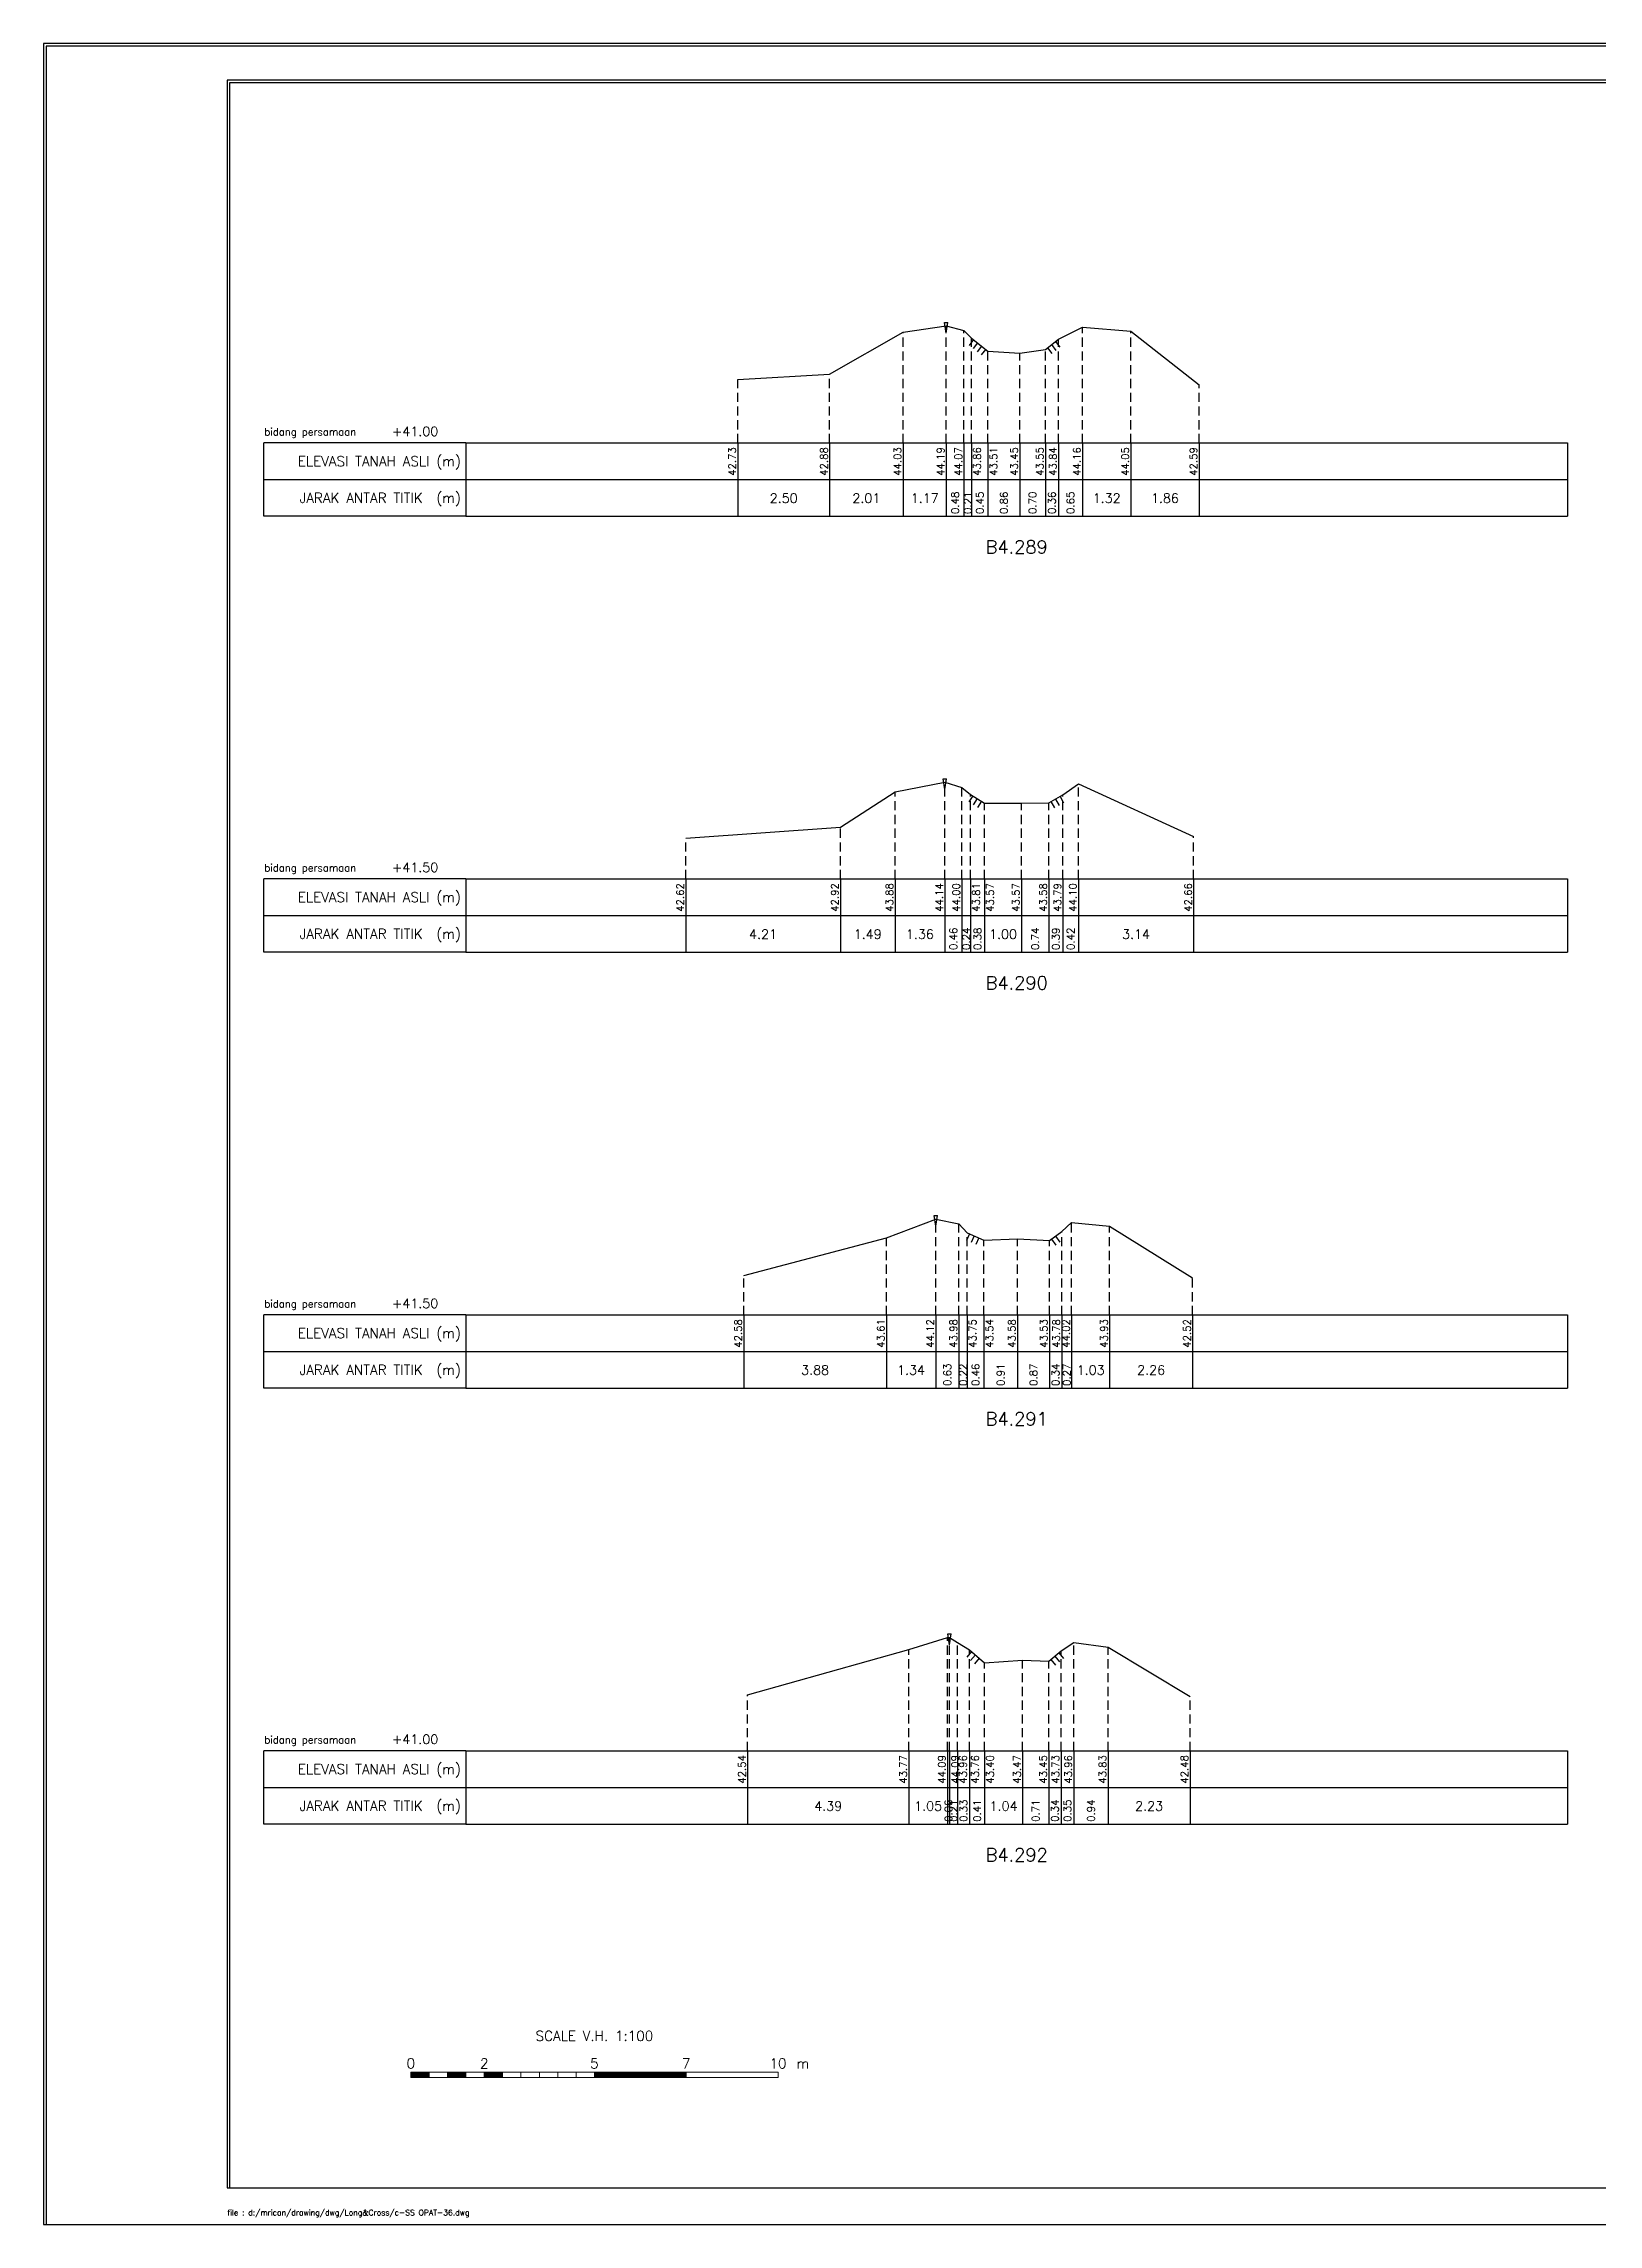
# Model space of a CAD drawing. Header units: inches. Extents: x -11 to 3175, y -842 to -783.
# Drawn here: x 3005 to 3047.3, y -842 to -782.6 of the extents above; entities that cross this region are included whole.
import ezdxf
from ezdxf.enums import TextEntityAlignment as Align

# ---------------------------------------------------------------- set-up
doc = ezdxf.new("R2010")
doc.units = ezdxf.units.IN
doc.header["$MEASUREMENT"] = 0
doc.linetypes.add('DASHED2', pattern=[0.375, 0.25, -0.125])
doc.layers.add('KOP', color=7, linetype='Continuous')
doc.layers.add('pelengkap', color=7, linetype='Continuous')
doc.styles.add('ARIAL', font='arial.ttf')
doc.styles.add('battang01', font='arial.ttf')
doc.styles.add('L100', font='simplex.shx', dxfattribs={"height": 0.254})
doc.styles.add('L140', font='simplex.shx', dxfattribs={"height": 0.356})
doc.styles.add('L60', font='simplex.shx', dxfattribs={"height": 0.152})
doc.styles.add('L80', font='simplex.shx', dxfattribs={"height": 0.203})
doc.styles.add('ROMANS-N', font='ROMANS.SHX', dxfattribs={"width": 0.8})
doc.styles.add('SONDU', font='arial.ttf')
doc.styles.get("Standard").update_dxf_attribs({"font": 'simplex.shx'})
doc.styles.add('STYLE1', font='arial.ttf', dxfattribs={"height": 0.2})

# ---------------------------------------------------------------- blocks, each defined once
blk = doc.blocks.new('kop')
at = {"layer": 'KOP'}
h = blk.add_hatch(color=3, dxfattribs=at)
h.paths.add_polyline_path([(609.87, 69.8), (591.81, 69.8), (591.81, 51.91), (609.87, 51.91)])
h.paths.add_polyline_path([(592.1, 52.25), (592.1, 69.5), (609.53, 69.5), (609.53, 52.25)], flags=16)
edge = h.paths.add_edge_path(flags=0)
edge.add_line((608.87, 52.91), (601.67, 52.91))
edge.add_ellipse((597.68, 52.92), major_axis=(2.82, 2.82), ratio=1, start_angle=314.84704, end_angle=495.15296)
edge.add_line((593.69, 52.91), (592.76, 52.91))
edge.add_line((592.76, 52.91), (592.76, 58.63))
edge.add_line((592.76, 58.63), (595.43, 58.63))
edge.add_ellipse((595.43, 63.37), major_axis=(-3.35, 3.35), ratio=1, start_angle=135, end_angle=315)
edge.add_line((595.43, 68.11), (595.43, 68.84))
edge.add_line((595.43, 68.84), (601.65, 68.84))
edge.add_line((601.65, 68.84), (601.65, 58.59))
edge.add_ellipse((604.86, 58.63), major_axis=(2.26, 2.26), ratio=1, start_angle=135.57378, end_angle=315)
edge.add_line((608.06, 58.63), (608.87, 58.63))
edge.add_line((608.87, 58.63), (608.87, 52.91))
h = blk.add_hatch(dxfattribs=at)
h.set_pattern_fill('ANSI31', color=21)
h.paths.add_polyline_path([(609.53, 69.5), (592.1, 69.5), (592.1, 52.25), (609.53, 52.25)])
edge = h.paths.add_edge_path(flags=16)
edge.add_line((608.06, 58.63), (608.87, 58.63))
edge.add_line((608.87, 58.63), (608.87, 52.91))
edge.add_line((608.87, 52.91), (601.67, 52.91))
edge.add_ellipse((597.68, 52.92), major_axis=(-2.82, 2.82), ratio=1, start_angle=224.84704, end_angle=405.15296)
edge.add_line((593.69, 52.91), (592.76, 52.91))
edge.add_line((592.76, 52.91), (592.76, 58.63))
edge.add_line((592.76, 58.63), (595.43, 58.63))
edge.add_ellipse((595.43, 63.37), major_axis=(-3.35, 3.35), ratio=1, start_angle=135, end_angle=315)
edge.add_line((595.43, 68.11), (595.43, 68.84))
edge.add_line((595.43, 68.84), (601.65, 68.84))
edge.add_line((601.65, 68.84), (601.65, 58.59))
edge.add_ellipse((604.86, 58.63), major_axis=(-2.26, 2.26), ratio=1, start_angle=45.57378, end_angle=225)
h = blk.add_hatch(color=3, dxfattribs=at)
edge = h.paths.add_edge_path()
edge.add_line((601.65, 68.84), (595.43, 68.84))
edge.add_line((595.43, 68.84), (595.43, 68.11))
edge.add_ellipse((595.43, 63.37), major_axis=(-3.35, 3.35), ratio=1, start_angle=135, end_angle=315, ccw=False)
edge.add_line((595.43, 58.63), (592.76, 58.63))
edge.add_line((592.76, 58.63), (592.76, 52.91))
edge.add_line((592.76, 52.91), (593.69, 52.91))
edge.add_ellipse((597.68, 52.92), major_axis=(-2.82, 2.82), ratio=1, start_angle=-135.15296, end_angle=45.15296, ccw=False)
edge.add_line((601.67, 52.91), (608.87, 52.91))
edge.add_line((608.87, 52.91), (608.87, 58.63))
edge.add_line((608.87, 58.63), (608.06, 58.63))
edge.add_ellipse((604.86, 58.63), major_axis=(2.26, 2.26), ratio=1, start_angle=134.42622, end_angle=315, ccw=False)
edge.add_line((601.65, 58.66), (601.65, 68.84))
h = blk.add_hatch(dxfattribs=at)
h.set_pattern_fill('ANSI31', color=41)
h.paths.add_polyline_path([(595.59, 25.44), (591.99, 25.44), (591.99, 22.12), (595.59, 22.12)])
h.paths.add_polyline_path([(594.83, 23.8), (595.49, 22.51), (594.95, 22.51), (594.37, 23.59), (594.37, 22.51), (593.85, 22.51), (593.85, 24.73), (593.24, 22.51), (592.84, 22.51), (592.12, 25.05), (592.67, 25.05), (593.03, 23.54), (593.41, 25.05), (594.37, 25.05), (594.37, 23.99), (594.89, 25.05), (595.46, 25.05)], flags=16)
at = {"color": 2}
blk.add_lwpolyline([(-49.29, -9.99), (790.69, -9.99), (790.69, 583.29), (-49.29, 583.29)], close=True, dxfattribs=at)
at = {"color": 6}
blk.add_lwpolyline([(0.65, 0), (780.7, 0), (780.7, 573.3), (0.65, 573.3)], close=True, dxfattribs=at)
at = {"layer": 'KOP', "color": 5}
for p, q in [((590.8, 70.96), (590.8, 29.98)), ((590.8, 70.96), (780.7, 70.96)), ((400.9, 29.98), (400.9, 0)), ((400.9, 29.98), (590.8, 29.98)), ((590.8, 29.98), (590.8, 0))]:
    blk.add_line(p, q, dxfattribs=at)
at = {"layer": 'KOP', "color": 3}
for p, q in [((591.81, 69.8), (609.87, 69.8)), ((591.81, 51.91), (591.81, 69.8)), ((592.1, 69.5), (609.53, 69.5)), ((592.1, 52.25), (592.1, 69.5)), ((595.43, 68.84), (595.43, 68.11)), ((595.43, 68.84), (601.65, 68.84)), ((601.65, 58.59), (601.65, 68.84)), ((609.53, 69.5), (609.53, 52.25)), ((609.87, 69.8), (609.87, 51.91)), ((592.76, 52.91), (592.76, 58.63)), ((595.43, 58.63), (592.76, 58.63)), ((608.87, 58.63), (608.06, 58.63)), ((608.87, 58.63), (608.87, 52.91)), ((609.87, 51.91), (591.81, 51.91)), ((609.53, 52.25), (592.1, 52.25)), ((593.69, 52.91), (592.76, 52.91)), ((608.87, 52.91), (601.67, 52.91)), ((720.73, 43.98), (780.7, 43.98)), ((720.73, 36.98), (780.7, 36.98)), ((415.9, 29.98), (415.9, 0)), ((430.89, 29.98), (430.89, 0)), ((545.83, 29.98), (545.83, 0)), ((560.82, 29.98), (560.82, 0)), ((575.81, 29.98), (575.81, 0)), ((655.77, 29.98), (655.77, 11.99)), ((675.76, 29.98), (675.76, 0)), ((705.74, 29.98), (705.74, 0)), ((400.9, 24.99), (590.8, 24.99)), ((655.77, 23.99), (720.73, 23.99)), ((720.73, 23.99), (780.7, 23.99)), ((400.9, 19.99), (590.8, 19.99)), ((655.77, 17.99), (720.73, 17.99)), ((720.73, 17.99), (780.7, 17.99)), ((740.72, 17.99), (740.72, 0)), ((400.9, 14.99), (590.8, 14.99)), ((590.8, 6), (720.73, 6))]:
    blk.add_line(p, q, dxfattribs=at)
at = {"layer": 'KOP', "color": 4}
for p, q in [((610.79, 70.96), (610.79, 50.97)), ((720.73, 70.96), (720.73, 0)), ((590.8, 50.97), (720.73, 50.97)), ((720.73, 50.97), (780.7, 50.97)), ((590.8, 29.98), (720.73, 29.98)), ((720.73, 29.98), (780.7, 29.98)), ((590.8, 11.99), (720.73, 11.99))]:
    blk.add_line(p, q, dxfattribs=at)
at = {"layer": 'KOP', "color": 41}
blk.add_line((595.59, 22.12), (591.99, 22.12), dxfattribs=at)
for points in [[(591.99, 25.44), (595.59, 25.44)], [(592.12, 25.05), (592.67, 25.05)], [(592.12, 25.05), (592.84, 22.51)], [(592.2, 25.44), (592.42, 25.44)], [(592.63, 25.44), (592.84, 25.44)], [(592.67, 25.05), (593.03, 23.54), (593.41, 25.05)], [(593.05, 25.44), (593.26, 25.44)], [(593.24, 22.51), (593.85, 24.73)], [(593.41, 25.05), (594.37, 25.05)], [(593.48, 25.44), (593.69, 25.44)], [(593.85, 22.51), (593.85, 24.73)], [(593.9, 25.44), (594.11, 25.44)], [(594.32, 25.44), (594.53, 25.44)], [(594.37, 25.05), (594.37, 23.99)], [(594.37, 23.99), (594.89, 25.05)], [(594.75, 25.44), (594.96, 25.44)], [(594.83, 23.8), (595.46, 25.05)], [(594.83, 23.8), (595.49, 22.51)], [(594.89, 25.05), (595.46, 25.05)], [(595.17, 25.44), (595.38, 25.44)], [(592.84, 22.51), (593.24, 22.51)], [(593.85, 22.51), (594.37, 22.51)], [(594.95, 22.51), (594.37, 23.59)], [(594.37, 23.59), (594.37, 22.51)], [(594.95, 22.51), (595.49, 22.51)]]:
    blk.add_lwpolyline(points, dxfattribs=at)
at = {"layer": 'KOP', "color": 42}
for points in [[(592.2, 29.11), (592.2, 25.44)], [(592.54, 29.11), (592.54, 25.44)], [(592.96, 29.11), (592.96, 25.44)], [(593.38, 29.11), (593.38, 25.44)], [(593.81, 29.11), (593.81, 25.44)], [(594.23, 29.11), (594.23, 25.44)], [(594.65, 29.11), (594.65, 25.44)], [(595.08, 29.11), (595.08, 25.44)], [(595.5, 29.11), (595.5, 25.44)]]:
    blk.add_lwpolyline(points, dxfattribs=at)
at = {"layer": 'KOP', "color": 3}
for centre, major_axis, start_param, end_param in [((595.43, 63.37), (-3.35, 3.35), 2.356194, 5.497787), ((597.68, 52.92), (-2.82, 2.82), 3.924321, 7.071253), ((604.86, 58.63), (-2.26, 2.26), 0.785398, 3.926991)]:
    blk.add_ellipse(centre, major_axis=major_axis, ratio=1, start_param=start_param, end_param=end_param, dxfattribs=at)
at = {"layer": 'KOP', "color": 5, "style": 'SONDU'}
for s, height, width, p, p2 in [('MINISTRY OF PUBLIC WORKS AND HOUSING', 3.4982, 0.971049, (612.49, 65.4), (715.58, 65.4)), ('DIRECTORATE GENERAL OF WATER RESOURCES', 2.7485, 1.100714, (612.33, 60.62), (715.42, 60.62)), ('DIRECTORATE OF IRRIGATION AND LOWLAND', 1.9989, 1.638753, (612.52, 56.15), (715.75, 56.15))]:
    blk.add_text(s, height=height, dxfattribs=dict(at, width=width)).set_placement(p, p2, align=Align.FIT)
at = {"layer": 'KOP', "color": 3, "style": 'ROMANS-N', "width": 1.832261}
blk.add_text('Jalan Pattimura No. 20 Kebayoran Baru, Jakarta Selatan', height=1.2493, dxfattribs=at).set_placement((612.79, 53.07), (715.58, 53.07), align=Align.FIT)
at = {"layer": 'KOP', "color": 5, "style": 'ARIAL'}
blk.add_text('Subject:', height=3.252, dxfattribs=at).set_placement((593.75, 45.87))
at = {"layer": 'KOP', "color": 3}
for s, height, style, p in [('Scheme', 1.999, 'battang01', (722.75, 46.66)), (':', 2, 'battang01', (740.37, 46.56)), ('D.I MRICAN', 1.999, 'battang01', (742.66, 46.66)), ('District', 1.999, 'battang01', (722.68, 39.97)), ('KEDIRI', 1.999, 'battang01', (742.66, 39.66)), (':', 2, 'battang01', (740.38, 39.87)), ('Province', 1.999, 'battang01', (722.75, 32.66)), (':', 2, 'battang01', (740.37, 32.57)), ('EAST JAVA', 1.999, 'battang01', (742.66, 32.66)), ('Prepared by', 1.9989, 'battang01', (657.14, 25.79)), ('No. of Sheet ', 1.9989, 'battang01', (722.52, 26.68)), (':', 2, 'battang01', (740.38, 25.62)), ('in joint venture with:', 1.2493, 'SONDU', (597.56, 21.07)), ('Checked by', 1.999, 'battang01', (657.14, 19.79)), ('Register', 1.999, 'battang01', (722.52, 20.02)), (':', 2, 'battang01', (740.36, 19.92)), ('Team Leader', 1.9989, 'battang01', (657.14, 13.79)), ('Yoo, Kang-Keun', 1.9989, 'battang01', (677.26, 13.79)), ('Date :', 1.999, 'battang01', (722.52, 13.49)), ('No. of Contract :', 1.9989, 'battang01', (743.52, 13.49)), ('No.', 2, 'STYLE1', (404.73, 6.99)), ('Date', 2, 'STYLE1', (417.78, 6.99)), ('Revised', 2, 'STYLE1', (483.04, 7.17)), ('Drawn', 2, 'STYLE1', (550.92, 7.18)), ('Checked', 2, 'STYLE1', (562.62, 7.11)), ('Approv.', 2, 'STYLE1', (578.86, 7.21)), ('Acknowledge by', 1.9989, 'battang01', (592.18, 7.8)), (':', 2, 'battang01', (612.76, 7.81)), ('Approved by', 1.9989, 'battang01', (592.18, 1.8)), (':', 2, 'battang01', (612.81, 1.77)), ('Directorate of Irrigations and Lowlands', 1.9989, 'battang01', (614.08, 1.59))]:
    blk.add_text(s, height=height, dxfattribs=dict(at, style=style)).set_placement(p)
at = {"layer": 'KOP', "color": 6, "style": 'SONDU'}
blk.add_text('PT. VIRAMA KARYA (Persero)', height=2.5809, dxfattribs=at).set_placement((597.36, 26.15))
at = {"layer": 'KOP', "color": 42, "style": 'SONDU'}
blk.add_text('VIRAMA', height=0.942, dxfattribs=at).set_placement((591.3, 21.04))
at = {"layer": 'KOP', "color": 4, "style": 'SONDU'}
for s, p in [('Korean Rural Community Corporation', (592.02, 18.86)), ('PT. Wiratman', (592.02, 16.86)), ('PT. Terasis Erojaya', (591.94, 12.59)), ('PT. Tuah Agung Anugrah', (592, 14.73))]:
    blk.add_text(s, height=1.4992, dxfattribs=at).set_placement(p)
at = {"layer": 'KOP', "color": 3, "insert": (719.86, 60.77), "char_height": 2.4987, "width": 61.4394, "attachment_point": 4, "style": 'SONDU'}
blk.add_mtext('\\pi1.9124;Project Preparation Consultant (PPC)\\P\\pi3.0493;Firm For Develompent of the Mrican \\P\\pi7.7731;Irrigation System In East Java', dxfattribs=at)
at = {"layer": 'KOP', "color": 2, "insert": (597.57, 24.25), "char_height": 0.9995, "width": 48.7181, "attachment_point": 1, "style": 'SONDU'}
blk.add_mtext('Jl. Hang Tuah Raya No.26, Kebayoran Baru Jakarta Selatan 12120 Indonesia', dxfattribs=at)
blk = doc.blocks.new('*X6')
at = {"color": 0}
for p, q in [((20000, 6250), (25000, 6250)), ((20000, 6200), (25000, 6200)), ((20000, 6150), (25000, 6150)), ((20000, 6100), (25000, 6100)), ((20000, 6050), (25000, 6050))]:
    blk.add_line(p, q, dxfattribs=at)
blk = doc.blocks.new('*X5')
at = {"color": 0}
for p, q in [((14000, 6250), (15000, 6250)), ((14000, 6200), (15000, 6200)), ((14000, 6150), (15000, 6150)), ((14000, 6100), (15000, 6100)), ((14000, 6050), (15000, 6050))]:
    blk.add_line(p, q, dxfattribs=at)
blk = doc.blocks.new('*X3')
at = {"color": 0}
for p, q in [((10000, 6250), (11000, 6250)), ((10000, 6200), (11000, 6200)), ((10000, 6150), (11000, 6150)), ((10000, 6100), (11000, 6100)), ((10000, 6050), (11000, 6050))]:
    blk.add_line(p, q, dxfattribs=at)
blk = doc.blocks.new('*X4')
at = {"color": 0}
for p, q in [((12000, 6250), (13000, 6250)), ((12000, 6200), (13000, 6200)), ((12000, 6150), (13000, 6150)), ((12000, 6100), (13000, 6100)), ((12000, 6050), (13000, 6050))]:
    blk.add_line(p, q, dxfattribs=at)
blk = doc.blocks.new('c100')
at = {"color": 2}
blk.add_lwpolyline([(-5, -1), (79.1, -1), (79.1, 58.4), (-5, 58.4)], close=True, dxfattribs=at)
at = {"color": 6}
blk.add_lwpolyline([(0, 0), (78.1, 0), (78.1, 57.4), (0, 57.4)], close=True, dxfattribs=at)
at = {"color": 3, "lineweight": 0}
for points in [[(5, 3), (5.5, 3), (5.5, 3.15), (5, 3.15)], [(5.5, 3), (6, 3), (6, 3.15), (5.5, 3.15)], [(6, 3), (6.5, 3), (6.5, 3.15), (6, 3.15)], [(6.5, 3), (7, 3), (7, 3.15), (6.5, 3.15)], [(7, 3), (7.5, 3), (7.5, 3.15), (7, 3.15)], [(7.5, 3), (8, 3), (8, 3.15), (7.5, 3.15)], [(8, 3), (8.5, 3), (8.5, 3.15), (8, 3.15)], [(8.5, 3), (9, 3), (9, 3.15), (8.5, 3.15)], [(9, 3), (9.5, 3), (9.5, 3.15), (9, 3.15)], [(9.5, 3), (10, 3), (10, 3.15), (9.5, 3.15)], [(10, 3), (12.5, 3), (12.5, 3.15), (10, 3.15)], [(12.5, 3), (15, 3), (15, 3.15), (12.5, 3.15)]]:
    blk.add_lwpolyline(points, close=True, dxfattribs=at)
at = {"color": 1, "lineweight": 0, "xscale": 0.0005, "yscale": 0.0005, "zscale": 0.0005}
for name in ['*X3', '*X4', '*X5', '*X6']:
    blk.add_blockref(name, (0, 0), dxfattribs=at)
at = {"color": 3}
for s, p in [('SCALE V.H. 1:100', (10, 4)), ('0', (5, 3.25)), ('2', (7, 3.25)), ('5', (10, 3.25)), ('7', (12.5, 3.25)), ('10', (15, 3.25))]:
    blk.add_text(s, height=0.27, dxfattribs=at).set_placement(p, align=Align.CENTER)
blk.add_text('m', height=0.27, dxfattribs=at).set_placement((15.5, 3.25))
blk = doc.blocks.new('das2')
at = {"color": 5, "linetype": 'Continuous'}
for q in [(0, 1), (17.75, 1)]:
    blk.add_line((2.75, 1), q, dxfattribs=at)
at = {"color": 3, "linetype": 'Continuous'}
for p, q in [((2.75, 1), (2.75, 0)), ((17.75, 1), (17.75, 0)), ((0, 0.5), (17.75, 0.5)), ((2.75, 0), (0, 0)), ((2.75, 0), (17.75, 0))]:
    blk.add_line(p, q, dxfattribs=at)
blk.add_lwpolyline([(0, 0), (0, 1)], dxfattribs=at)
blk.add_text('bidang persamaan', height=0.1, dxfattribs=at).set_placement((0.005, 1.1))
at = {"color": 5, "linetype": 'Continuous'}
for s, p in [('ELEVASI TANAH ASLI (m)', (2.683, 0.683)), ('JARAK ANTAR TITIK  (m)', (2.683, 0.183))]:
    blk.add_text(s, height=0.135, dxfattribs=at).set_placement(p, align=Align.RIGHT)
blk = doc.blocks.new('gbrpatok')
at = {"color": 2, "linetype": 'Continuous'}
for p, q in [((-0.00045, 0.00096), (0.00045, 0.00096)), ((0, -0.00196), (-0.00045, 0.00096)), ((0, -0.00196), (0.00045, 0.00096))]:
    blk.add_line(p, q, dxfattribs=at)

msp = doc.modelspace()

# ---------------------------------------------------------------- linework, layer by layer
at = {"color": 2, "linetype": 'Continuous', "lineweight": -3}
for p, q in [((3026.403, -791.6), (3028.408, -790.458)), ((3028.408, -790.458), (3029.581, -790.291)), ((3029.581, -790.291), (3030.063, -790.417)), ((3030.063, -790.417), (3030.271, -790.62)), ((3032.639, -790.647), (3033.292, -790.324)), ((3033.292, -790.324), (3034.608, -790.433)), ((3034.608, -790.433), (3036.465, -791.89)), ((3030.271, -790.62), (3030.718, -790.974)), ((3030.718, -790.974), (3031.583, -791.031)), ((3031.583, -791.031), (3032.281, -790.931)), ((3032.281, -790.931), (3032.639, -790.647)), ((3023.904, -791.751), (3026.403, -791.6)), ((3026.698, -803.943), (3028.186, -802.981)), ((3028.186, -802.981), (3029.543, -802.719)), ((3029.543, -802.719), (3030.006, -802.858)), ((3030.006, -802.858), (3030.244, -803.05)), ((3030.244, -803.05), (3030.626, -803.293)), ((3032.373, -803.277), (3032.76, -803.065)), ((3032.76, -803.065), (3033.18, -802.758)), ((3033.18, -802.758), (3036.319, -804.194)), ((3030.626, -803.293), (3031.631, -803.286)), ((3031.631, -803.286), (3032.373, -803.277)), ((3022.485, -804.24), (3026.698, -803.943)), ((3027.952, -815.124), (3029.294, -814.616)), ((3029.294, -814.616), (3029.927, -814.749)), ((3029.927, -814.749), (3030.151, -814.988)), ((3032.391, -815.203), (3032.729, -814.958)), ((3032.729, -814.958), (3032.996, -814.711)), ((3032.996, -814.711), (3034.03, -814.807)), ((3034.03, -814.807), (3036.29, -816.216)), ((3024.067, -816.155), (3027.952, -815.124)), ((3030.151, -814.988), (3030.609, -815.19)), ((3030.609, -815.19), (3031.52, -815.156)), ((3031.52, -815.156), (3032.391, -815.203)), ((3028.562, -826.343), (3029.614, -826.015)), ((3029.614, -826.015), (3029.674, -826.014)), ((3029.674, -826.014), (3029.889, -826.15)), ((3029.889, -826.15), (3030.217, -826.35)), ((3032.71, -826.38), (3033.056, -826.148)), ((3033.056, -826.148), (3033.991, -826.276)), ((3024.17, -827.572), (3028.562, -826.343)), ((3030.217, -826.35), (3030.625, -826.706)), ((3030.625, -826.706), (3031.66, -826.635)), ((3031.66, -826.635), (3032.374, -826.657)), ((3032.374, -826.657), (3032.71, -826.38)), ((3033.991, -826.276), (3036.22, -827.625))]:
    msp.add_line(p, q, dxfattribs=at)
at = {"color": 1, "linetype": 'DASHED2', "lineweight": -3}
for p, q in [((3028.408, -793.483), (3028.408, -790.458)), ((3029.581, -793.483), (3029.581, -790.291)), ((3030.063, -793.483), (3030.063, -790.417)), ((3033.292, -793.483), (3033.292, -790.324)), ((3034.608, -793.483), (3034.608, -790.433)), ((3030.271, -793.483), (3030.271, -790.62)), ((3030.718, -793.483), (3030.718, -790.974)), ((3031.583, -793.483), (3031.583, -791.031)), ((3032.281, -793.483), (3032.281, -790.931)), ((3032.639, -793.483), (3032.639, -790.647)), ((3023.904, -793.483), (3023.904, -791.751)), ((3026.403, -793.483), (3026.403, -791.6)), ((3036.465, -793.483), (3036.465, -791.89)), ((3028.186, -805.358), (3028.186, -802.981)), ((3029.543, -805.358), (3029.543, -802.719)), ((3030.006, -805.358), (3030.006, -802.858)), ((3030.244, -805.358), (3030.244, -803.05)), ((3032.76, -805.358), (3032.76, -803.065)), ((3033.18, -805.358), (3033.18, -802.758)), ((3030.626, -805.358), (3030.626, -803.293)), ((3031.631, -805.358), (3031.631, -803.286)), ((3032.373, -805.358), (3032.373, -803.277)), ((3022.485, -805.358), (3022.485, -804.24)), ((3026.698, -805.358), (3026.698, -803.943)), ((3036.319, -805.358), (3036.319, -804.194)), ((3029.294, -817.233), (3029.294, -814.616)), ((3029.927, -817.233), (3029.927, -814.749)), ((3032.729, -817.233), (3032.729, -814.958)), ((3032.996, -817.233), (3032.996, -814.711)), ((3034.03, -817.233), (3034.03, -814.807)), ((3027.952, -817.233), (3027.952, -815.124)), ((3030.151, -817.233), (3030.151, -814.988)), ((3030.609, -817.233), (3030.609, -815.19)), ((3031.52, -817.233), (3031.52, -815.156)), ((3032.391, -817.233), (3032.391, -815.203)), ((3024.067, -817.233), (3024.067, -816.155)), ((3036.29, -817.233), (3036.29, -816.216)), ((3029.614, -829.108), (3029.614, -826.015)), ((3029.674, -829.108), (3029.674, -826.014)), ((3029.889, -829.108), (3029.889, -826.15)), ((3033.056, -829.108), (3033.056, -826.148)), ((3028.562, -829.108), (3028.562, -826.343)), ((3030.217, -829.108), (3030.217, -826.35)), ((3030.625, -829.108), (3030.625, -826.706)), ((3031.66, -829.108), (3031.66, -826.635)), ((3032.374, -829.108), (3032.374, -826.657)), ((3032.71, -829.108), (3032.71, -826.38)), ((3033.991, -829.108), (3033.991, -826.276)), ((3024.17, -829.108), (3024.17, -827.572)), ((3036.22, -829.108), (3036.22, -827.625))]:
    msp.add_line(p, q, dxfattribs=at)
at = {"color": 1, "linetype": 'Continuous', "lineweight": -3}
for p, q in [((3023.904, -793.483), (3023.904, -795.483)), ((3026.403, -793.483), (3026.403, -795.483)), ((3028.408, -793.483), (3028.408, -795.483)), ((3029.581, -793.483), (3029.581, -795.483)), ((3030.063, -793.483), (3030.063, -795.483)), ((3030.271, -793.483), (3030.271, -795.483)), ((3030.718, -793.483), (3030.718, -795.483)), ((3031.583, -793.483), (3031.583, -795.483)), ((3032.281, -793.483), (3032.281, -795.483)), ((3032.639, -793.483), (3032.639, -795.483)), ((3033.292, -793.483), (3033.292, -795.483)), ((3034.608, -793.483), (3034.608, -795.483)), ((3036.465, -793.483), (3036.465, -795.483)), ((3022.485, -805.358), (3022.485, -807.358)), ((3026.698, -805.358), (3026.698, -807.358)), ((3028.186, -805.358), (3028.186, -807.358)), ((3029.543, -805.358), (3029.543, -807.358)), ((3030.006, -805.358), (3030.006, -807.358)), ((3030.244, -805.358), (3030.244, -807.358)), ((3030.626, -805.358), (3030.626, -807.358)), ((3031.631, -805.358), (3031.631, -807.358)), ((3032.373, -805.358), (3032.373, -807.358)), ((3032.76, -805.358), (3032.76, -807.358)), ((3033.18, -805.358), (3033.18, -807.358)), ((3036.319, -805.358), (3036.319, -807.358)), ((3024.067, -817.233), (3024.067, -819.233)), ((3027.952, -817.233), (3027.952, -819.233)), ((3029.294, -817.233), (3029.294, -819.233)), ((3029.927, -817.233), (3029.927, -819.233)), ((3030.151, -817.233), (3030.151, -819.233)), ((3030.609, -817.233), (3030.609, -819.233)), ((3031.52, -817.233), (3031.52, -819.233)), ((3032.391, -817.233), (3032.391, -819.233)), ((3032.729, -817.233), (3032.729, -819.233)), ((3032.996, -817.233), (3032.996, -819.233)), ((3034.03, -817.233), (3034.03, -819.233)), ((3036.29, -817.233), (3036.29, -819.233)), ((3024.17, -829.108), (3024.17, -831.108)), ((3028.562, -829.108), (3028.562, -831.108)), ((3029.614, -829.108), (3029.614, -831.108)), ((3029.674, -829.108), (3029.674, -831.108)), ((3029.889, -829.108), (3029.889, -831.108)), ((3030.217, -829.108), (3030.217, -831.108)), ((3030.625, -829.108), (3030.625, -831.108)), ((3031.66, -829.108), (3031.66, -831.108)), ((3032.374, -829.108), (3032.374, -831.108)), ((3032.71, -829.108), (3032.71, -831.108)), ((3033.056, -829.108), (3033.056, -831.108)), ((3033.991, -829.108), (3033.991, -831.108)), ((3036.22, -829.108), (3036.22, -831.108))]:
    msp.add_line(p, q, dxfattribs=at)
at = {"layer": 'pelengkap', "color": 1, "linetype": 'Continuous', "lineweight": -3}
for p, q in [((3030.326, -790.663), (3030.202, -790.82)), ((3030.436, -790.75), (3030.312, -790.907)), ((3030.545, -790.837), (3030.421, -790.994)), ((3030.655, -790.924), (3030.531, -791.081)), ((3032.336, -790.887), (3032.46, -791.044)), ((3032.445, -790.8), (3032.57, -790.957)), ((3032.555, -790.713), (3032.679, -790.87)), ((3030.303, -803.087), (3030.196, -803.256)), ((3030.422, -803.162), (3030.314, -803.331)), ((3030.54, -803.238), (3030.432, -803.406)), ((3032.434, -803.243), (3032.53, -803.419)), ((3032.557, -803.176), (3032.653, -803.351)), ((3032.68, -803.109), (3032.776, -803.284)), ((3030.216, -815.016), (3030.135, -815.199)), ((3030.344, -815.072), (3030.263, -815.255)), ((3030.472, -815.129), (3030.391, -815.312)), ((3032.447, -815.162), (3032.564, -815.324)), ((3032.561, -815.079), (3032.678, -815.242)), ((3030.27, -826.396), (3030.138, -826.546)), ((3030.375, -826.488), (3030.244, -826.639)), ((3030.481, -826.58), (3030.349, -826.731)), ((3032.428, -826.612), (3032.556, -826.766)), ((3032.536, -826.523), (3032.664, -826.677)), ((3032.644, -826.434), (3032.771, -826.588))]:
    msp.add_line(p, q, dxfattribs=at)

# ---------------------------------------------------------------- block references
at = {"color": 2, "linetype": 'Continuous', "lineweight": -3}
msp.add_blockref('c100', (3010, -841), dxfattribs=at)
for name, p, xscale, yscale, zscale in [('kop', (3010, -841), 0.1, 0.1, 0.1), ('das2', (3011, -795.475), 2, 2, 2), ('das2', (3011, -807.35), 2, 2, 2), ('das2', (3011, -819.225), 2, 2, 2), ('das2', (3011, -831.1), 2, 2, 2)]:
    msp.add_blockref(name, p, dxfattribs=dict(at, xscale=xscale, yscale=yscale, zscale=zscale))
at = {"color": 1, "linetype": 'Continuous', "lineweight": -3, "xscale": 100, "yscale": 100, "zscale": 100}
for p in [(3029.581, -790.291), (3029.543, -802.719), (3029.294, -814.616), (3029.674, -826.014)]:
    msp.add_blockref('gbrpatok', p, dxfattribs=at)

# ---------------------------------------------------------------- texts
at = {"color": 3, "linetype": 'Continuous', "lineweight": -3, "style": 'L100'}
for s, p in [('+41.00', (3015.116, -793.29)), ('2.50', (3025.154, -795.108)), ('2.01', (3027.406, -795.108)), ('1.17', (3028.994, -795.108)), ('1.32', (3033.95, -795.108)), ('1.86', (3035.537, -795.108)), ('+41.50', (3015.116, -805.165)), ('4.21', (3024.592, -806.983)), ('1.49', (3027.442, -806.983)), ('1.36', (3028.864, -806.983)), ('1.00', (3031.128, -806.983)), ('3.14', (3034.75, -806.983)), ('+41.50', (3015.116, -817.04)), ('3.88', (3026.009, -818.858)), ('1.34', (3028.623, -818.858)), ('1.03', (3033.513, -818.858)), ('2.26', (3035.16, -818.858)), ('+41.00', (3015.116, -828.915)), ('4.39', (3026.366, -830.733)), ('1.05', (3029.088, -830.733)), ('1.04', (3031.143, -830.733)), ('2.23', (3035.106, -830.733))]:
    msp.add_text(s, height=0.254, dxfattribs=at).set_placement(p, align=Align.CENTER)
at = {"color": 3, "linetype": 'Continuous', "lineweight": -3, "style": 'L80'}
for s, p in [('42.73', (3023.854, -793.983)), ('42.88', (3026.353, -793.983)), ('44.03', (3028.358, -793.983)), ('44.19', (3029.53, -793.983)), ('44.07', (3030.013, -793.983)), ('43.86', (3030.521, -793.983)), ('43.51', (3030.968, -793.983)), ('43.45', (3031.533, -793.983)), ('43.55', (3032.231, -793.983)), ('43.84', (3032.588, -793.983)), ('44.16', (3033.241, -793.983)), ('44.05', (3034.558, -793.983)), ('42.59', (3036.415, -793.983)), ('42.62', (3022.435, -805.858)), ('42.92', (3026.648, -805.858)), ('43.88', (3028.136, -805.858)), ('44.14', (3029.493, -805.858)), ('44.00', (3029.956, -805.858)), ('43.81', (3030.494, -805.858)), ('43.57', (3030.876, -805.858)), ('43.57', (3031.58, -805.858)), ('43.58', (3032.323, -805.858)), ('43.79', (3032.71, -805.858)), ('44.10', (3033.13, -805.858)), ('42.66', (3036.269, -805.858)), ('42.58', (3024.017, -817.733)), ('43.61', (3027.901, -817.733)), ('44.12', (3029.243, -817.733)), ('43.98', (3029.877, -817.733)), ('43.75', (3030.401, -817.733)), ('43.54', (3030.858, -817.733)), ('43.58', (3031.469, -817.733)), ('43.53', (3032.34, -817.733)), ('43.78', (3032.679, -817.733)), ('44.02', (3032.945, -817.733)), ('43.93', (3033.98, -817.733)), ('42.52', (3036.24, -817.733)), ('42.54', (3024.12, -829.608)), ('43.77', (3028.512, -829.608)), ('44.09', (3029.564, -829.608)), ('44.09', (3029.924, -829.608)), ('43.96', (3030.139, -829.608)), ('43.76', (3030.467, -829.608)), ('43.40', (3030.875, -829.608)), ('43.47', (3031.61, -829.608)), ('43.45', (3032.324, -829.608)), ('43.73', (3032.659, -829.608)), ('43.96', (3033.006, -829.608)), ('43.83', (3033.941, -829.608)), ('42.48', (3036.17, -829.608))]:
    msp.add_text(s, height=0.203, rotation=90, dxfattribs=at).set_placement(p, align=Align.CENTER)
for s, p in [('0.48', (3029.822, -795.108)), ('0.21', (3030.167, -795.108)), ('0.45', (3030.495, -795.108)), ('0.86', (3031.151, -795.108)), ('0.70', (3031.932, -795.108)), ('0.36', (3032.46, -795.108)), ('0.65', (3032.965, -795.108)), ('0.46', (3029.774, -806.983)), ('0.24', (3030.125, -806.983)), ('0.38', (3030.435, -806.983)), ('0.74', (3032.002, -806.983)), ('0.39', (3032.567, -806.983)), ('0.42', (3032.97, -806.983)), ('0.63', (3029.611, -818.858)), ('0.22', (3030.039, -818.858)), ('0.46', (3030.38, -818.858)), ('0.91', (3031.064, -818.858)), ('0.87', (3031.955, -818.858)), ('0.34', (3032.56, -818.858)), ('0.27', (3032.862, -818.858)), ('0.06', (3029.644, -830.733)), ('0.21', (3029.781, -830.733)), ('0.33', (3030.053, -830.733)), ('0.41', (3030.421, -830.733)), ('0.71', (3032.017, -830.733)), ('0.34', (3032.542, -830.733)), ('0.35', (3032.883, -830.733)), ('0.94', (3033.524, -830.733))]:
    msp.add_text(s, height=0.203, rotation=90, dxfattribs=at).set_placement(p, align=Align.MIDDLE_CENTER)
at = {"color": 4, "linetype": 'Continuous', "lineweight": -3, "style": 'L140'}
for s, p in [('B4.289', (3031.5, -796.487)), ('B4.290', (3031.5, -808.362)), ('B4.291', (3031.5, -820.237)), ('B4.292', (3031.5, -832.112))]:
    msp.add_text(s, height=0.356, dxfattribs=at).set_placement(p, align=Align.CENTER)
at = {"color": 2, "linetype": 'Continuous', "lineweight": -3, "style": 'L60'}
msp.add_text('file : d:/mrican/drawing/dwg/Long&Cross/c-SS OPAT-36.dwg', height=0.152, dxfattribs=at).set_placement((3010, -841.8), align=Align.BOTTOM_LEFT)

doc.saveas('drawing.dxf')
